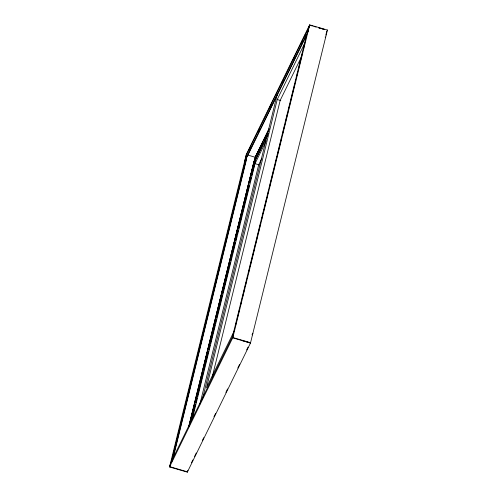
<?xml version="1.0" encoding="UTF-8"?>
<svg xmlns="http://www.w3.org/2000/svg" width="497" height="497" viewBox="0 0 497 497"><rect width="100%" height="100%" fill="white"/><g stroke="black" fill="none" stroke-linecap="round" stroke-linejoin="round"><path stroke-width="0.75" d="M169.558 466.969L232.857 337.531L250.643 342.713L187.338 472.15L169.558 466.969L246.357 154.287L309.662 24.85L327.442 30.031L250.488 343.029L232.702 337.848L233.571 334.319L170.583 463.117L169.713 466.652L187.493 471.833M246.512 153.971L244.835 160.811L307.823 32.007L309.507 25.167L312.47 26.03M171.614 461.005L245.866 158.692L246.618 158.916L172.869 459.066M172.061 461.259L246.369 158.841M188.388 427.762L254.079 161.208L188.935 426.438M188.984 426.333L255.11 157.207L269.076 128.661M189.369 425.755L255.197 157.965M191.233 421.456L195.489 404.123M195.861 402.613L196.967 398.097M197.34 396.587L201.968 377.751M202.335 376.241L203.447 371.725M203.82 370.215L204.926 365.693M205.298 364.189L208.442 351.379M208.815 349.869L209.927 345.353M210.293 343.843L214.921 325.007M215.294 323.497L216.4 318.981M216.773 317.471L222.327 294.87M222.693 293.36L228.8 268.498M229.173 266.988L230.285 262.466M230.651 260.962L231.764 256.44M232.136 254.93L235.28 242.126M235.653 240.616L236.758 236.094M237.131 234.59L238.243 230.068M238.61 228.558L239.722 224.041M240.094 222.532L241.759 215.754M242.126 214.244L243.238 209.722M243.611 208.218L244.717 203.695M245.089 202.186L249.159 185.611M250.084 181.846L251.196 177.323M251.569 175.814L255.334 161.575M192.215 419.487L254.998 163.668L266.143 140.881M199.943 403.999L258.707 164.749L261.745 158.537M202.422 399.166L277.351 93.858M304.916 42.885L277.227 99.512L206.497 387.685L233.857 331.748M187.338 472.15L187.866 470.324M212.176 377.242L280.184 100.375L301.462 56.869M232.54 336.432L306.792 34.119M234.193 331.058L234.746 328.803M235.671 325.038L236.777 320.522M237.15 319.018L238.256 314.502M238.622 312.998L239.734 308.482M240.654 304.723L241.213 302.462M242.132 298.703L243.244 294.187M243.611 292.683L244.717 288.167M245.089 286.663L246.195 282.147M247.121 278.388L247.674 276.127M248.599 272.368L249.705 267.852M250.072 266.349L251.184 261.832M251.55 260.329L253.215 253.557M253.582 252.054L254.135 249.792M255.06 246.034L256.166 241.517M256.539 240.014L257.645 235.497M258.018 233.994L260.602 223.457M261.521 219.699L262.074 217.438M263 213.679L264.106 209.162M264.479 207.659L267.063 197.123M267.989 193.364L268.542 191.103M269.467 187.344L270.573 182.828M270.94 181.324L274.083 168.533M274.45 167.029L275.003 164.768M275.928 161.009L277.034 156.493M277.407 154.989L281.47 138.433M282.389 134.675L283.501 130.158M283.868 128.655L284.974 124.138M285.346 122.635L287.931 112.098M288.856 108.334L289.962 103.823M290.329 102.32L291.441 97.803M291.807 96.3L294.951 83.508M295.317 81.999L295.87 79.744M296.796 75.979L297.902 71.469M298.275 69.965L302.338 53.409M303.63 48.141L304.363 45.14M232.857 337.531L309.662 24.85M308.413 30.708L307.823 32.007M252.221 334.866L252.588 333.381M325.864 35.063L326.871 30.957M248.978 149.852L250.345 147.069M257.489 132.444L259.198 128.965M269.411 108.079L271.113 104.6M281.327 83.713L283.029 80.228M293.242 59.342L294.603 56.559M300.735 44.028L302.437 40.543M304.139 37.064L305.5 34.281M245.083 160.879L306.711 34.865M269.076 129.114L255.309 157.263L262.174 143.353M263.876 139.874L268.641 130.127M254.079 161.208L255.383 161.469M253.942 162.668L268.243 133.426M254.191 162.736L267.131 136.284M327.287 30.348L327.442 30.031M252.116 334.81L252.892 333.226M191.5 462.719L192.861 459.936M194.563 456.457L196.265 452.972M202.397 440.441L203.758 437.658M213.971 416.772L215.673 413.287M225.887 392.4L227.589 388.921M237.802 368.035L239.511 364.556M246.655 349.931L248.022 347.148M313.781 26.416L316.173 27.111M324.671 29.584L318.776 27.863L320.963 28.503M309.588 25.925L246.599 154.729M325.106 37.039L325.61 37.188M277.227 99.512L280.78 100.549M248.015 155.139L255.11 157.207M254.998 163.668L259.26 164.911M322.416 28.925L324.603 29.565M249.985 342.887L242.219 340.625"/></g></svg>
